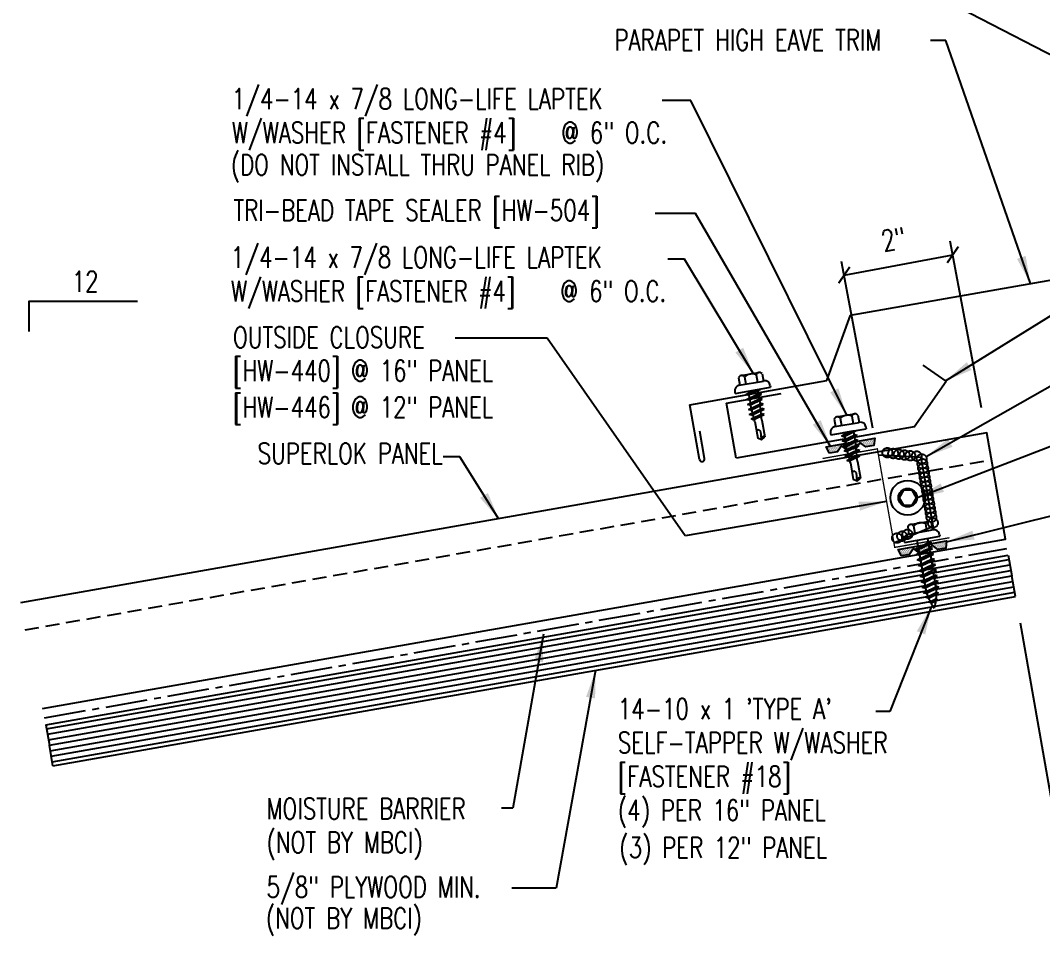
# Model space of a CAD drawing. Header units: inches. Extents: x 6.6 to 41.3, y 11.1 to 41.3.
# Drawn here: x 9.2 to 27.57, y 11.11 to 27.55 of the extents above; entities that cross this region are included whole.
import ezdxf
from ezdxf.enums import TextEntityAlignment as Align

# ---------------------------------------------------------------- set-up
doc = ezdxf.new("R2010")
doc.units = ezdxf.units.IN
doc.header["$MEASUREMENT"] = 0
doc.linetypes.add('CENTER2', pattern=[1.125, 0.75, -0.125, 0.125, -0.125])
doc.linetypes.add('DASH2', pattern=[0.1875, 0.125, -0.0625])
for name, color, linetype in [('BARRIER', 253, 'CENTER2'), ('CLO', 3, 'Continuous'), ('DIM', 2, 'Continuous'), ('FASTENER', 9, 'Continuous'), ('MARK', 1, 'Continuous'), ('PANEL', 11, 'Continuous'), ('SEALANT', 253, 'CENTER2'), ('TAPE', 8, 'Continuous'), ('TEXT', 2, 'Continuous'), ('TRIM', 6, 'Continuous'), ('WOOD', 3, 'Continuous')]:
    doc.layers.add(name, color=color, linetype=linetype)
doc.styles.add('TEXT', font='SIMPLEX', dxfattribs={"width": 0.75, "height": 6})
doc.styles.add('TEXT1', font='ROMANS.shx', dxfattribs={"width": 0.75, "height": 0.375})
doc.dimstyles.new('DETAIL', dxfattribs={"dimscale": 4, "dimtxt": 0.375, "dimasz": 0.0625, "dimexe": 0.0625, "dimexo": 0.125, "dimgap": 0.0625, "dimtad": 1, "dimdec": 4, "dimzin": 3, "dimdsep": 46, "dimlunit": 4, "dimtxsty": 'TEXT1', "dimblk": 'ARCHTICK', "dimcen": 0.0625, "dimclrd": 7, "dimclre": 7, "dimclrt": 2, "dimadec": 0, "dimazin": 0, "dimtfac": 0.59375, "dimtdec": 4, "dimtmove": 0, "dimatfit": 3, "dimfxl": 0, "dimfrac": 2, "dimtolj": 1, "dimtzin": 3, "dimarcsym": 0})
doc.dimstyles.new('DETAIL$7', dxfattribs={"dimscale": 4, "dimtxt": 6, "dimasz": 0.125, "dimexe": 0.0625, "dimexo": 0.125, "dimgap": 0.0625, "dimtad": 1, "dimdec": 5, "dimzin": 3, "dimdsep": 46, "dimlunit": 4, "dimtxsty": 'TEXT', "dimblk": 'ARCHTICK', "dimcen": 0.0625, "dimclrd": 7, "dimclre": 7, "dimclrt": 2, "dimadec": 0, "dimazin": 0, "dimtfac": 0.666667, "dimtdec": 5, "dimtmove": 0, "dimatfit": 3, "dimfxl": 0, "dimfrac": 2, "dimtolj": 1, "dimtzin": 3, "dimarcsym": 0})

# ---------------------------------------------------------------- blocks, each defined once
blk = doc.blocks.new('MB_DW4')
at = {"layer": 'FASTENER'}
for p, q in [((-0.217, 0.305), (-0.217, 0.171)), ((-0.163, 0.337), (0.159, 0.337)), ((-0.108, 0.305), (-0.108, 0.171)), ((0.105, 0.305), (0.105, 0.171)), ((0.214, 0.305), (0.214, 0.171)), ((-0.326, 0.071), (-0.326, 0.037)), ((-0.326, 0.037), (0.322, 0.037)), ((-0.226, 0.171), (0.214, 0.171)), ((-0.141, -0.014), (0.037, 0.037)), ((-0.105, -0.034), (0.137, 0.035)), ((-0.088, 0.037), (-0.088, 0.001)), ((-0.088, 0.037), (0.085, 0.037)), ((0.085, 0.037), (0.134, 0.037)), ((0.085, 0.02), (0.085, -0.041)), ((0.137, 0.035), (0.134, 0.037)), ((0.322, 0.071), (0.322, 0.037)), ((-0.105, -0.034), (-0.141, -0.014)), ((-0.141, -0.105), (0.102, -0.036)), ((-0.105, -0.125), (-0.141, -0.105)), ((-0.141, -0.196), (0.102, -0.127)), ((-0.105, -0.125), (0.137, -0.056)), ((-0.105, -0.216), (0.137, -0.147)), ((-0.088, -0.029), (-0.088, -0.09)), ((-0.088, -0.12), (-0.088, -0.181)), ((0.085, -0.071), (0.085, -0.131)), ((0.085, -0.162), (0.085, -0.211)), ((0.137, -0.056), (0.102, -0.036)), ((0.137, -0.147), (0.102, -0.127)), ((-0.105, -0.216), (-0.141, -0.196)), ((-0.141, -0.287), (0.102, -0.217)), ((-0.105, -0.307), (-0.141, -0.287)), ((-0.141, -0.378), (0.102, -0.308)), ((-0.105, -0.307), (0.137, -0.238)), ((-0.105, -0.398), (0.137, -0.328)), ((-0.084, -0.27), (-0.088, -0.211)), ((-0.078, -0.36), (-0.082, -0.3)), ((0.071, -0.408), (0.075, -0.346)), ((0.077, -0.315), (0.082, -0.253)), ((0.084, -0.223), (0.085, -0.211)), ((0.137, -0.238), (0.102, -0.217)), ((0.137, -0.328), (0.102, -0.308)), ((-0.105, -0.398), (-0.141, -0.378)), ((-0.122, -0.463), (0.089, -0.403)), ((-0.086, -0.483), (-0.122, -0.463)), ((-0.086, -0.483), (0.124, -0.423)), ((-0.071, -0.449), (-0.075, -0.389)), ((-0.066, -0.516), (-0.069, -0.478)), ((-0.066, -0.516), (-0.066, -0.82)), ((0.063, -0.515), (0.068, -0.439)), ((0.063, -0.516), (0.063, -0.82)), ((0.124, -0.423), (0.089, -0.403)), ((-0.003, -0.854), (0.009, -0.714)), ((-0.002, -0.866), (-0.066, -0.82)), ((-0.002, -0.866), (0.063, -0.82))]:
    blk.add_line(p, q, dxfattribs=at)
for centre, radius, start, end in [((-0.163, 0.274), 0.0628, 29.8754, 150.1246), ((-0.002, 0.141), 0.196, 56.9974, 123.0026), ((0.159, 0.274), 0.0628, 29.8754, 150.1246), ((-0.226, 0.071), 0.1, 90, 180), ((0.222, 0.071), 0.1, 0, 90), ((0.073, -0.516), 0.01, 175.9484, 180), ((-0.036, -0.723), 0.0461, 11.1445, 130.906), ((0.039, -0.855), 0.0422, 55.4585, 194.8454)]:
    blk.add_arc(centre, radius, start, end, dxfattribs=at)
blk = doc.blocks.new('*X2')
at = {"color": 0}
for p, q in [((-0.434, 0.135), (-0.434, 0.135)), ((-0.434, 0.123), (-0.434, 0.123)), ((-0.422, 0.141), (-0.422, 0.141)), ((-0.422, 0.129), (-0.422, 0.129)), ((-0.422, 0.117), (-0.422, 0.117)), ((-0.422, 0.105), (-0.422, 0.105)), ((-0.422, 0.094), (-0.422, 0.094)), ((-0.422, 0.082), (-0.422, 0.082)), ((-0.41, 0.135), (-0.41, 0.135)), ((-0.41, 0.123), (-0.41, 0.123)), ((-0.41, 0.111), (-0.41, 0.111)), ((-0.41, 0.1), (-0.41, 0.1)), ((-0.41, 0.088), (-0.41, 0.088)), ((-0.41, 0.076), (-0.41, 0.076)), ((-0.41, 0.064), (-0.41, 0.064)), ((-0.41, 0.053), (-0.41, 0.053)), ((-0.41, 0.041), (-0.41, 0.041)), ((-0.398, 0.141), (-0.398, 0.141)), ((-0.398, 0.129), (-0.398, 0.129)), ((-0.398, 0.117), (-0.398, 0.117)), ((-0.398, 0.105), (-0.398, 0.105)), ((-0.398, 0.094), (-0.398, 0.094)), ((-0.398, 0.082), (-0.398, 0.082)), ((-0.398, 0.07), (-0.398, 0.07)), ((-0.398, 0.059), (-0.398, 0.059)), ((-0.398, 0.047), (-0.398, 0.047)), ((-0.398, 0.035), (-0.398, 0.035)), ((-0.398, 0.023), (-0.398, 0.023)), ((-0.387, 0.135), (-0.387, 0.135)), ((-0.387, 0.123), (-0.387, 0.123)), ((-0.387, 0.111), (-0.387, 0.111)), ((-0.387, 0.1), (-0.387, 0.1)), ((-0.387, 0.088), (-0.387, 0.088)), ((-0.387, 0.076), (-0.387, 0.076)), ((-0.387, 0.064), (-0.387, 0.064)), ((-0.387, 0.053), (-0.387, 0.053)), ((-0.387, 0.041), (-0.387, 0.041)), ((-0.387, 0.029), (-0.387, 0.029)), ((-0.375, 0.141), (-0.375, 0.141)), ((-0.375, 0.129), (-0.375, 0.129)), ((-0.375, 0.117), (-0.375, 0.117)), ((-0.375, 0.105), (-0.375, 0.105)), ((-0.375, 0.094), (-0.375, 0.094)), ((-0.375, 0.082), (-0.375, 0.082)), ((-0.375, 0.07), (-0.375, 0.07)), ((-0.375, 0.059), (-0.375, 0.059)), ((-0.375, 0.047), (-0.375, 0.047)), ((-0.375, 0.035), (-0.375, 0.035)), ((-0.375, 0.023), (-0.375, 0.023)), ((-0.363, 0.135), (-0.363, 0.135)), ((-0.363, 0.123), (-0.363, 0.123)), ((-0.363, 0.111), (-0.363, 0.111)), ((-0.363, 0.1), (-0.363, 0.1)), ((-0.363, 0.088), (-0.363, 0.088)), ((-0.363, 0.076), (-0.363, 0.076)), ((-0.363, 0.064), (-0.363, 0.064)), ((-0.363, 0.053), (-0.363, 0.053)), ((-0.363, 0.041), (-0.363, 0.041)), ((-0.363, 0.029), (-0.363, 0.029)), ((-0.352, 0.141), (-0.352, 0.141)), ((-0.352, 0.129), (-0.352, 0.129)), ((-0.352, 0.117), (-0.352, 0.117)), ((-0.352, 0.105), (-0.352, 0.105)), ((-0.352, 0.094), (-0.352, 0.094)), ((-0.352, 0.082), (-0.352, 0.082)), ((-0.352, 0.07), (-0.352, 0.07)), ((-0.352, 0.059), (-0.352, 0.059)), ((-0.352, 0.047), (-0.352, 0.047)), ((-0.352, 0.035), (-0.352, 0.035)), ((-0.352, 0.023), (-0.352, 0.023)), ((-0.34, 0.135), (-0.34, 0.135)), ((-0.34, 0.123), (-0.34, 0.123)), ((-0.34, 0.111), (-0.34, 0.111)), ((-0.34, 0.1), (-0.34, 0.1)), ((-0.34, 0.088), (-0.34, 0.088)), ((-0.34, 0.076), (-0.34, 0.076)), ((-0.34, 0.064), (-0.34, 0.064)), ((-0.34, 0.053), (-0.34, 0.053)), ((-0.34, 0.041), (-0.34, 0.041)), ((-0.34, 0.029), (-0.34, 0.029)), ((-0.328, 0.141), (-0.328, 0.141)), ((-0.328, 0.129), (-0.328, 0.129)), ((-0.328, 0.117), (-0.328, 0.117)), ((-0.328, 0.105), (-0.328, 0.105)), ((-0.328, 0.094), (-0.328, 0.094)), ((-0.328, 0.082), (-0.328, 0.082)), ((-0.328, 0.07), (-0.328, 0.07)), ((-0.328, 0.059), (-0.328, 0.059)), ((-0.328, 0.047), (-0.328, 0.047)), ((-0.328, 0.035), (-0.328, 0.035)), ((-0.328, 0.023), (-0.328, 0.023)), ((-0.316, 0.135), (-0.316, 0.135)), ((-0.316, 0.123), (-0.316, 0.123)), ((-0.316, 0.111), (-0.316, 0.111)), ((-0.316, 0.1), (-0.316, 0.1)), ((-0.316, 0.088), (-0.316, 0.088)), ((-0.316, 0.076), (-0.316, 0.076)), ((-0.316, 0.064), (-0.316, 0.064)), ((-0.316, 0.053), (-0.316, 0.053)), ((-0.316, 0.041), (-0.316, 0.041)), ((-0.316, 0.029), (-0.316, 0.029)), ((-0.305, 0.141), (-0.305, 0.141)), ((-0.305, 0.129), (-0.305, 0.129)), ((-0.305, 0.117), (-0.305, 0.117)), ((-0.305, 0.105), (-0.305, 0.105)), ((-0.305, 0.094), (-0.305, 0.094)), ((-0.305, 0.082), (-0.305, 0.082)), ((-0.305, 0.07), (-0.305, 0.07)), ((-0.305, 0.059), (-0.305, 0.059)), ((-0.305, 0.047), (-0.305, 0.047)), ((-0.305, 0.035), (-0.305, 0.035)), ((-0.305, 0.023), (-0.305, 0.023)), ((-0.293, 0.135), (-0.293, 0.135)), ((-0.293, 0.123), (-0.293, 0.123)), ((-0.293, 0.111), (-0.293, 0.111)), ((-0.293, 0.1), (-0.293, 0.1)), ((-0.293, 0.088), (-0.293, 0.088)), ((-0.293, 0.076), (-0.293, 0.076)), ((-0.293, 0.064), (-0.293, 0.064)), ((-0.293, 0.053), (-0.293, 0.053)), ((-0.293, 0.041), (-0.293, 0.041)), ((-0.293, 0.029), (-0.293, 0.029)), ((-0.281, 0.141), (-0.281, 0.141)), ((-0.281, 0.129), (-0.281, 0.129)), ((-0.281, 0.117), (-0.281, 0.117)), ((-0.281, 0.105), (-0.281, 0.105)), ((-0.281, 0.094), (-0.281, 0.094)), ((-0.281, 0.082), (-0.281, 0.082)), ((-0.281, 0.07), (-0.281, 0.07)), ((-0.281, 0.059), (-0.281, 0.059)), ((-0.281, 0.047), (-0.281, 0.047)), ((-0.281, 0.035), (-0.281, 0.035)), ((-0.281, 0.023), (-0.281, 0.023)), ((-0.27, 0.135), (-0.27, 0.135)), ((-0.27, 0.123), (-0.27, 0.123)), ((-0.27, 0.111), (-0.27, 0.111)), ((-0.27, 0.1), (-0.27, 0.1)), ((-0.27, 0.088), (-0.27, 0.088)), ((-0.27, 0.076), (-0.27, 0.076)), ((-0.27, 0.064), (-0.27, 0.064)), ((-0.27, 0.053), (-0.27, 0.053)), ((-0.27, 0.041), (-0.27, 0.041)), ((-0.27, 0.029), (-0.27, 0.029)), ((-0.258, 0.141), (-0.258, 0.141)), ((-0.258, 0.129), (-0.258, 0.129)), ((-0.258, 0.117), (-0.258, 0.117)), ((-0.258, 0.105), (-0.258, 0.105)), ((-0.258, 0.094), (-0.258, 0.094)), ((-0.258, 0.082), (-0.258, 0.082)), ((-0.258, 0.07), (-0.258, 0.07)), ((-0.258, 0.059), (-0.258, 0.059)), ((-0.258, 0.047), (-0.258, 0.047)), ((-0.258, 0.035), (-0.258, 0.035)), ((-0.258, 0.023), (-0.258, 0.023)), ((-0.246, 0.135), (-0.246, 0.135)), ((-0.246, 0.123), (-0.246, 0.123)), ((-0.246, 0.111), (-0.246, 0.111)), ((-0.246, 0.1), (-0.246, 0.1)), ((-0.246, 0.088), (-0.246, 0.088)), ((-0.246, 0.076), (-0.246, 0.076)), ((-0.246, 0.064), (-0.246, 0.064)), ((-0.246, 0.053), (-0.246, 0.053)), ((-0.246, 0.041), (-0.246, 0.041)), ((-0.234, 0.141), (-0.234, 0.141)), ((-0.234, 0.129), (-0.234, 0.129)), ((-0.234, 0.117), (-0.234, 0.117)), ((-0.234, 0.105), (-0.234, 0.105)), ((-0.234, 0.094), (-0.234, 0.094)), ((-0.234, 0.082), (-0.234, 0.082)), ((-0.234, 0.07), (-0.234, 0.07)), ((-0.234, 0.059), (-0.234, 0.059)), ((-0.234, 0.047), (-0.234, 0.047)), ((-0.223, 0.135), (-0.223, 0.135)), ((-0.223, 0.123), (-0.223, 0.123)), ((-0.223, 0.111), (-0.223, 0.111)), ((-0.223, 0.1), (-0.223, 0.1)), ((-0.223, 0.088), (-0.223, 0.088)), ((-0.223, 0.076), (-0.223, 0.076)), ((-0.223, 0.064), (-0.223, 0.064)), ((-0.211, 0.141), (-0.211, 0.141)), ((-0.211, 0.129), (-0.211, 0.129)), ((-0.211, 0.117), (-0.211, 0.117)), ((-0.211, 0.105), (-0.211, 0.105)), ((-0.211, 0.094), (-0.211, 0.094)), ((-0.211, 0.082), (-0.211, 0.082)), ((-0.211, 0.07), (-0.211, 0.07)), ((-0.199, 0.135), (-0.199, 0.135)), ((-0.199, 0.123), (-0.199, 0.123)), ((-0.199, 0.111), (-0.199, 0.111)), ((-0.199, 0.1), (-0.199, 0.1)), ((-0.199, 0.088), (-0.199, 0.088)), ((-0.188, 0.141), (-0.188, 0.141)), ((-0.188, 0.129), (-0.188, 0.129)), ((-0.188, 0.117), (-0.188, 0.117)), ((-0.188, 0.105), (-0.188, 0.105)), ((-0.188, 0.094), (-0.188, 0.094)), ((-0.176, 0.135), (-0.176, 0.135)), ((-0.176, 0.123), (-0.176, 0.123)), ((-0.176, 0.111), (-0.176, 0.111)), ((-0.164, 0.141), (-0.164, 0.141)), ((-0.164, 0.129), (-0.164, 0.129)), ((-0.164, 0.117), (-0.164, 0.117)), ((-0.164, 0.105), (-0.164, 0.105)), ((-0.152, 0.135), (-0.152, 0.135)), ((-0.152, 0.123), (-0.152, 0.123)), ((-0.152, 0.111), (-0.152, 0.111)), ((-0.152, 0.1), (-0.152, 0.1)), ((-0.141, 0.141), (-0.141, 0.141)), ((-0.141, 0.129), (-0.141, 0.129)), ((-0.141, 0.117), (-0.141, 0.117)), ((-0.141, 0.105), (-0.141, 0.105)), ((-0.141, 0.094), (-0.141, 0.094)), ((-0.141, 0.082), (-0.141, 0.082)), ((-0.129, 0.135), (-0.129, 0.135)), ((-0.129, 0.123), (-0.129, 0.123)), ((-0.129, 0.111), (-0.129, 0.111)), ((-0.129, 0.1), (-0.129, 0.1)), ((-0.129, 0.088), (-0.129, 0.088)), ((-0.129, 0.076), (-0.129, 0.076)), ((-0.117, 0.141), (-0.117, 0.141)), ((-0.117, 0.129), (-0.117, 0.129)), ((-0.117, 0.117), (-0.117, 0.117)), ((-0.117, 0.105), (-0.117, 0.105)), ((-0.117, 0.094), (-0.117, 0.094)), ((-0.117, 0.082), (-0.117, 0.082)), ((-0.117, 0.07), (-0.117, 0.07)), ((-0.117, 0.059), (-0.117, 0.059)), ((-0.105, 0.135), (-0.105, 0.135)), ((-0.105, 0.123), (-0.105, 0.123)), ((-0.105, 0.111), (-0.105, 0.111)), ((-0.105, 0.1), (-0.105, 0.1)), ((-0.105, 0.088), (-0.105, 0.088)), ((-0.105, 0.076), (-0.105, 0.076)), ((-0.105, 0.064), (-0.105, 0.064)), ((-0.105, 0.053), (-0.105, 0.053)), ((-0.094, 0.141), (-0.094, 0.141)), ((-0.094, 0.129), (-0.094, 0.129)), ((-0.094, 0.117), (-0.094, 0.117)), ((-0.094, 0.105), (-0.094, 0.105)), ((-0.094, 0.094), (-0.094, 0.094)), ((-0.094, 0.082), (-0.094, 0.082)), ((-0.094, 0.07), (-0.094, 0.07)), ((-0.094, 0.059), (-0.094, 0.059)), ((-0.094, 0.047), (-0.094, 0.047)), ((-0.094, 0.035), (-0.094, 0.035)), ((-0.082, 0.135), (-0.082, 0.135)), ((-0.082, 0.123), (-0.082, 0.123)), ((-0.082, 0.111), (-0.082, 0.111)), ((-0.082, 0.1), (-0.082, 0.1)), ((-0.082, 0.088), (-0.082, 0.088)), ((-0.082, 0.076), (-0.082, 0.076)), ((-0.082, 0.064), (-0.082, 0.064)), ((-0.082, 0.053), (-0.082, 0.053)), ((-0.082, 0.041), (-0.082, 0.041)), ((-0.082, 0.029), (-0.082, 0.029)), ((-0.07, 0.141), (-0.07, 0.141)), ((-0.07, 0.129), (-0.07, 0.129)), ((-0.07, 0.117), (-0.07, 0.117)), ((-0.07, 0.105), (-0.07, 0.105)), ((-0.07, 0.094), (-0.07, 0.094)), ((-0.07, 0.082), (-0.07, 0.082)), ((-0.07, 0.07), (-0.07, 0.07)), ((-0.07, 0.059), (-0.07, 0.059)), ((-0.07, 0.047), (-0.07, 0.047)), ((-0.07, 0.035), (-0.07, 0.035)), ((-0.07, 0.023), (-0.07, 0.023)), ((-0.059, 0.135), (-0.059, 0.135)), ((-0.059, 0.123), (-0.059, 0.123)), ((-0.059, 0.111), (-0.059, 0.111)), ((-0.059, 0.1), (-0.059, 0.1)), ((-0.059, 0.088), (-0.059, 0.088)), ((-0.059, 0.076), (-0.059, 0.076)), ((-0.059, 0.064), (-0.059, 0.064)), ((-0.059, 0.053), (-0.059, 0.053)), ((-0.059, 0.041), (-0.059, 0.041)), ((-0.059, 0.029), (-0.059, 0.029)), ((-0.047, 0.141), (-0.047, 0.141)), ((-0.047, 0.129), (-0.047, 0.129)), ((-0.047, 0.117), (-0.047, 0.117)), ((-0.047, 0.105), (-0.047, 0.105)), ((-0.047, 0.094), (-0.047, 0.094)), ((-0.047, 0.082), (-0.047, 0.082)), ((-0.047, 0.07), (-0.047, 0.07)), ((-0.047, 0.059), (-0.047, 0.059)), ((-0.047, 0.047), (-0.047, 0.047)), ((-0.047, 0.035), (-0.047, 0.035)), ((-0.047, 0.023), (-0.047, 0.023)), ((-0.035, 0.135), (-0.035, 0.135)), ((-0.035, 0.123), (-0.035, 0.123)), ((-0.035, 0.111), (-0.035, 0.111)), ((-0.035, 0.1), (-0.035, 0.1)), ((-0.035, 0.088), (-0.035, 0.088)), ((-0.035, 0.076), (-0.035, 0.076)), ((-0.035, 0.064), (-0.035, 0.064)), ((-0.035, 0.053), (-0.035, 0.053)), ((-0.035, 0.041), (-0.035, 0.041)), ((-0.035, 0.029), (-0.035, 0.029)), ((-0.023, 0.141), (-0.023, 0.141)), ((-0.023, 0.129), (-0.023, 0.129)), ((-0.023, 0.117), (-0.023, 0.117)), ((-0.023, 0.105), (-0.023, 0.105)), ((-0.023, 0.094), (-0.023, 0.094)), ((-0.023, 0.082), (-0.023, 0.082)), ((-0.023, 0.07), (-0.023, 0.07)), ((-0.023, 0.059), (-0.023, 0.059)), ((-0.023, 0.047), (-0.023, 0.047)), ((-0.023, 0.035), (-0.023, 0.035)), ((-0.023, 0.023), (-0.023, 0.023)), ((-0.012, 0.135), (-0.012, 0.135)), ((-0.012, 0.123), (-0.012, 0.123)), ((-0.012, 0.111), (-0.012, 0.111)), ((-0.012, 0.1), (-0.012, 0.1)), ((-0.012, 0.088), (-0.012, 0.088)), ((-0.012, 0.076), (-0.012, 0.076)), ((-0.012, 0.064), (-0.012, 0.064)), ((-0.012, 0.053), (-0.012, 0.053)), ((-0.012, 0.041), (-0.012, 0.041)), ((-0.012, 0.029), (-0.012, 0.029)), ((0, 0.141), (0, 0.141)), ((0, 0.129), (0, 0.129)), ((0, 0.117), (0, 0.117)), ((0, 0.105), (0, 0.105)), ((0, 0.094), (0, 0.094)), ((0, 0.082), (0, 0.082)), ((0, 0.07), (0, 0.07)), ((0, 0.059), (0, 0.059)), ((0, 0.047), (0, 0.047)), ((0, 0.035), (0, 0.035)), ((0, 0.023), (0, 0.023)), ((0.012, 0.135), (0.012, 0.135)), ((0.012, 0.123), (0.012, 0.123)), ((0.012, 0.111), (0.012, 0.111)), ((0.012, 0.1), (0.012, 0.1)), ((0.012, 0.088), (0.012, 0.088)), ((0.012, 0.076), (0.012, 0.076)), ((0.012, 0.064), (0.012, 0.064)), ((0.012, 0.053), (0.012, 0.053)), ((0.012, 0.041), (0.012, 0.041)), ((0.012, 0.029), (0.012, 0.029)), ((0.023, 0.141), (0.023, 0.141)), ((0.023, 0.129), (0.023, 0.129)), ((0.023, 0.117), (0.023, 0.117)), ((0.023, 0.105), (0.023, 0.105)), ((0.023, 0.094), (0.023, 0.094)), ((0.023, 0.082), (0.023, 0.082)), ((0.023, 0.07), (0.023, 0.07)), ((0.023, 0.059), (0.023, 0.059)), ((0.023, 0.047), (0.023, 0.047)), ((0.023, 0.035), (0.023, 0.035)), ((0.023, 0.023), (0.023, 0.023)), ((0.035, 0.135), (0.035, 0.135)), ((0.035, 0.123), (0.035, 0.123)), ((0.035, 0.111), (0.035, 0.111)), ((0.035, 0.1), (0.035, 0.1)), ((0.035, 0.088), (0.035, 0.088)), ((0.035, 0.076), (0.035, 0.076)), ((0.035, 0.064), (0.035, 0.064)), ((0.035, 0.053), (0.035, 0.053)), ((0.035, 0.041), (0.035, 0.041)), ((0.035, 0.029), (0.035, 0.029)), ((0.047, 0.141), (0.047, 0.141)), ((0.047, 0.129), (0.047, 0.129)), ((0.047, 0.117), (0.047, 0.117)), ((0.047, 0.105), (0.047, 0.105)), ((0.047, 0.094), (0.047, 0.094)), ((0.047, 0.082), (0.047, 0.082)), ((0.047, 0.07), (0.047, 0.07)), ((0.047, 0.059), (0.047, 0.059)), ((0.047, 0.047), (0.047, 0.047)), ((0.047, 0.035), (0.047, 0.035)), ((0.047, 0.023), (0.047, 0.023)), ((0.059, 0.135), (0.059, 0.135)), ((0.059, 0.123), (0.059, 0.123)), ((0.059, 0.111), (0.059, 0.111)), ((0.059, 0.1), (0.059, 0.1)), ((0.059, 0.088), (0.059, 0.088)), ((0.059, 0.076), (0.059, 0.076)), ((0.059, 0.064), (0.059, 0.064)), ((0.059, 0.053), (0.059, 0.053)), ((0.059, 0.041), (0.059, 0.041)), ((0.059, 0.029), (0.059, 0.029)), ((0.07, 0.141), (0.07, 0.141)), ((0.07, 0.129), (0.07, 0.129)), ((0.07, 0.117), (0.07, 0.117)), ((0.07, 0.105), (0.07, 0.105)), ((0.07, 0.094), (0.07, 0.094)), ((0.07, 0.082), (0.07, 0.082)), ((0.07, 0.07), (0.07, 0.07)), ((0.07, 0.059), (0.07, 0.059)), ((0.07, 0.047), (0.07, 0.047)), ((0.07, 0.035), (0.07, 0.035)), ((0.07, 0.023), (0.07, 0.023)), ((0.082, 0.135), (0.082, 0.135)), ((0.082, 0.123), (0.082, 0.123)), ((0.082, 0.111), (0.082, 0.111)), ((0.082, 0.1), (0.082, 0.1)), ((0.082, 0.088), (0.082, 0.088)), ((0.082, 0.076), (0.082, 0.076)), ((0.082, 0.064), (0.082, 0.064)), ((0.082, 0.053), (0.082, 0.053)), ((0.082, 0.041), (0.082, 0.041)), ((0.082, 0.029), (0.082, 0.029)), ((0.094, 0.141), (0.094, 0.141)), ((0.094, 0.129), (0.094, 0.129)), ((0.094, 0.117), (0.094, 0.117)), ((0.094, 0.105), (0.094, 0.105)), ((0.094, 0.094), (0.094, 0.094)), ((0.094, 0.082), (0.094, 0.082)), ((0.094, 0.07), (0.094, 0.07)), ((0.094, 0.059), (0.094, 0.059)), ((0.094, 0.047), (0.094, 0.047)), ((0.094, 0.035), (0.094, 0.035)), ((0.105, 0.135), (0.105, 0.135)), ((0.105, 0.123), (0.105, 0.123)), ((0.105, 0.111), (0.105, 0.111)), ((0.105, 0.1), (0.105, 0.1)), ((0.105, 0.088), (0.105, 0.088)), ((0.105, 0.076), (0.105, 0.076)), ((0.105, 0.064), (0.105, 0.064)), ((0.105, 0.053), (0.105, 0.053)), ((0.117, 0.141), (0.117, 0.141)), ((0.117, 0.129), (0.117, 0.129)), ((0.117, 0.117), (0.117, 0.117)), ((0.117, 0.105), (0.117, 0.105)), ((0.117, 0.094), (0.117, 0.094)), ((0.117, 0.082), (0.117, 0.082)), ((0.117, 0.07), (0.117, 0.07)), ((0.117, 0.059), (0.117, 0.059)), ((0.129, 0.135), (0.129, 0.135)), ((0.129, 0.123), (0.129, 0.123)), ((0.129, 0.111), (0.129, 0.111)), ((0.129, 0.1), (0.129, 0.1)), ((0.129, 0.088), (0.129, 0.088)), ((0.129, 0.076), (0.129, 0.076)), ((0.141, 0.141), (0.141, 0.141)), ((0.141, 0.129), (0.141, 0.129)), ((0.141, 0.117), (0.141, 0.117)), ((0.141, 0.105), (0.141, 0.105)), ((0.141, 0.094), (0.141, 0.094)), ((0.141, 0.082), (0.141, 0.082)), ((0.152, 0.135), (0.152, 0.135)), ((0.152, 0.123), (0.152, 0.123)), ((0.152, 0.111), (0.152, 0.111)), ((0.152, 0.1), (0.152, 0.1)), ((0.164, 0.141), (0.164, 0.141)), ((0.164, 0.129), (0.164, 0.129)), ((0.164, 0.117), (0.164, 0.117)), ((0.164, 0.105), (0.164, 0.105)), ((0.176, 0.135), (0.176, 0.135)), ((0.176, 0.123), (0.176, 0.123)), ((0.176, 0.111), (0.176, 0.111)), ((0.188, 0.141), (0.188, 0.141)), ((0.188, 0.129), (0.188, 0.129)), ((0.188, 0.117), (0.188, 0.117)), ((0.188, 0.105), (0.188, 0.105)), ((0.188, 0.094), (0.188, 0.094)), ((0.199, 0.135), (0.199, 0.135)), ((0.199, 0.123), (0.199, 0.123)), ((0.199, 0.111), (0.199, 0.111)), ((0.199, 0.1), (0.199, 0.1)), ((0.199, 0.088), (0.199, 0.088)), ((0.211, 0.141), (0.211, 0.141)), ((0.211, 0.129), (0.211, 0.129)), ((0.211, 0.117), (0.211, 0.117)), ((0.211, 0.105), (0.211, 0.105)), ((0.211, 0.094), (0.211, 0.094)), ((0.211, 0.082), (0.211, 0.082)), ((0.211, 0.07), (0.211, 0.07)), ((0.223, 0.135), (0.223, 0.135)), ((0.223, 0.123), (0.223, 0.123)), ((0.223, 0.111), (0.223, 0.111)), ((0.223, 0.1), (0.223, 0.1)), ((0.223, 0.088), (0.223, 0.088)), ((0.223, 0.076), (0.223, 0.076)), ((0.223, 0.064), (0.223, 0.064)), ((0.234, 0.141), (0.234, 0.141)), ((0.234, 0.129), (0.234, 0.129)), ((0.234, 0.117), (0.234, 0.117)), ((0.234, 0.105), (0.234, 0.105)), ((0.234, 0.094), (0.234, 0.094)), ((0.234, 0.082), (0.234, 0.082)), ((0.234, 0.07), (0.234, 0.07)), ((0.234, 0.059), (0.234, 0.059)), ((0.234, 0.047), (0.234, 0.047)), ((0.246, 0.135), (0.246, 0.135)), ((0.246, 0.123), (0.246, 0.123)), ((0.246, 0.111), (0.246, 0.111)), ((0.246, 0.1), (0.246, 0.1)), ((0.246, 0.088), (0.246, 0.088)), ((0.246, 0.076), (0.246, 0.076)), ((0.246, 0.064), (0.246, 0.064)), ((0.246, 0.053), (0.246, 0.053)), ((0.246, 0.041), (0.246, 0.041)), ((0.258, 0.141), (0.258, 0.141)), ((0.258, 0.129), (0.258, 0.129)), ((0.258, 0.117), (0.258, 0.117)), ((0.258, 0.105), (0.258, 0.105)), ((0.258, 0.094), (0.258, 0.094)), ((0.258, 0.082), (0.258, 0.082)), ((0.258, 0.07), (0.258, 0.07)), ((0.258, 0.059), (0.258, 0.059)), ((0.258, 0.047), (0.258, 0.047)), ((0.258, 0.035), (0.258, 0.035)), ((0.258, 0.023), (0.258, 0.023)), ((0.27, 0.135), (0.27, 0.135)), ((0.27, 0.123), (0.27, 0.123)), ((0.27, 0.111), (0.27, 0.111)), ((0.27, 0.1), (0.27, 0.1)), ((0.27, 0.088), (0.27, 0.088)), ((0.27, 0.076), (0.27, 0.076)), ((0.27, 0.064), (0.27, 0.064)), ((0.27, 0.053), (0.27, 0.053)), ((0.27, 0.041), (0.27, 0.041)), ((0.27, 0.029), (0.27, 0.029)), ((0.281, 0.141), (0.281, 0.141)), ((0.281, 0.129), (0.281, 0.129)), ((0.281, 0.117), (0.281, 0.117)), ((0.281, 0.105), (0.281, 0.105)), ((0.281, 0.094), (0.281, 0.094)), ((0.281, 0.082), (0.281, 0.082)), ((0.281, 0.07), (0.281, 0.07)), ((0.281, 0.059), (0.281, 0.059)), ((0.281, 0.047), (0.281, 0.047)), ((0.281, 0.035), (0.281, 0.035)), ((0.281, 0.023), (0.281, 0.023)), ((0.293, 0.135), (0.293, 0.135)), ((0.293, 0.123), (0.293, 0.123)), ((0.293, 0.111), (0.293, 0.111)), ((0.293, 0.1), (0.293, 0.1)), ((0.293, 0.088), (0.293, 0.088)), ((0.293, 0.076), (0.293, 0.076)), ((0.293, 0.064), (0.293, 0.064)), ((0.293, 0.053), (0.293, 0.053)), ((0.293, 0.041), (0.293, 0.041)), ((0.293, 0.029), (0.293, 0.029)), ((0.305, 0.141), (0.305, 0.141)), ((0.305, 0.129), (0.305, 0.129)), ((0.305, 0.117), (0.305, 0.117)), ((0.305, 0.105), (0.305, 0.105)), ((0.305, 0.094), (0.305, 0.094)), ((0.305, 0.082), (0.305, 0.082)), ((0.305, 0.07), (0.305, 0.07)), ((0.305, 0.059), (0.305, 0.059)), ((0.305, 0.047), (0.305, 0.047)), ((0.305, 0.035), (0.305, 0.035)), ((0.305, 0.023), (0.305, 0.023)), ((0.316, 0.135), (0.316, 0.135)), ((0.316, 0.123), (0.316, 0.123)), ((0.316, 0.111), (0.316, 0.111)), ((0.316, 0.1), (0.316, 0.1)), ((0.316, 0.088), (0.316, 0.088)), ((0.316, 0.076), (0.316, 0.076)), ((0.316, 0.064), (0.316, 0.064)), ((0.316, 0.053), (0.316, 0.053)), ((0.316, 0.041), (0.316, 0.041)), ((0.316, 0.029), (0.316, 0.029)), ((0.328, 0.141), (0.328, 0.141)), ((0.328, 0.129), (0.328, 0.129)), ((0.328, 0.117), (0.328, 0.117)), ((0.328, 0.105), (0.328, 0.105)), ((0.328, 0.094), (0.328, 0.094)), ((0.328, 0.082), (0.328, 0.082)), ((0.328, 0.07), (0.328, 0.07)), ((0.328, 0.059), (0.328, 0.059)), ((0.328, 0.047), (0.328, 0.047)), ((0.328, 0.035), (0.328, 0.035)), ((0.328, 0.023), (0.328, 0.023)), ((0.34, 0.135), (0.34, 0.135)), ((0.34, 0.123), (0.34, 0.123)), ((0.34, 0.111), (0.34, 0.111)), ((0.34, 0.1), (0.34, 0.1)), ((0.34, 0.088), (0.34, 0.088)), ((0.34, 0.076), (0.34, 0.076)), ((0.34, 0.064), (0.34, 0.064)), ((0.34, 0.053), (0.34, 0.053)), ((0.34, 0.041), (0.34, 0.041)), ((0.34, 0.029), (0.34, 0.029)), ((0.352, 0.141), (0.352, 0.141)), ((0.352, 0.129), (0.352, 0.129)), ((0.352, 0.117), (0.352, 0.117)), ((0.352, 0.105), (0.352, 0.105)), ((0.352, 0.094), (0.352, 0.094)), ((0.352, 0.082), (0.352, 0.082)), ((0.352, 0.07), (0.352, 0.07)), ((0.352, 0.059), (0.352, 0.059)), ((0.352, 0.047), (0.352, 0.047)), ((0.352, 0.035), (0.352, 0.035)), ((0.352, 0.023), (0.352, 0.023)), ((0.363, 0.135), (0.363, 0.135)), ((0.363, 0.123), (0.363, 0.123)), ((0.363, 0.111), (0.363, 0.111)), ((0.363, 0.1), (0.363, 0.1)), ((0.363, 0.088), (0.363, 0.088)), ((0.363, 0.076), (0.363, 0.076)), ((0.363, 0.064), (0.363, 0.064)), ((0.363, 0.053), (0.363, 0.053)), ((0.363, 0.041), (0.363, 0.041)), ((0.363, 0.029), (0.363, 0.029)), ((0.375, 0.141), (0.375, 0.141)), ((0.375, 0.129), (0.375, 0.129)), ((0.375, 0.117), (0.375, 0.117)), ((0.375, 0.105), (0.375, 0.105)), ((0.375, 0.094), (0.375, 0.094)), ((0.375, 0.082), (0.375, 0.082)), ((0.375, 0.07), (0.375, 0.07)), ((0.375, 0.059), (0.375, 0.059)), ((0.375, 0.047), (0.375, 0.047)), ((0.375, 0.035), (0.375, 0.035)), ((0.375, 0.023), (0.375, 0.023)), ((0.387, 0.135), (0.387, 0.135)), ((0.387, 0.123), (0.387, 0.123)), ((0.387, 0.111), (0.387, 0.111)), ((0.387, 0.1), (0.387, 0.1)), ((0.387, 0.088), (0.387, 0.088)), ((0.387, 0.076), (0.387, 0.076)), ((0.387, 0.064), (0.387, 0.064)), ((0.387, 0.053), (0.387, 0.053)), ((0.387, 0.041), (0.387, 0.041)), ((0.387, 0.029), (0.387, 0.029)), ((0.398, 0.141), (0.398, 0.141)), ((0.398, 0.129), (0.398, 0.129)), ((0.398, 0.117), (0.398, 0.117)), ((0.398, 0.105), (0.398, 0.105)), ((0.398, 0.094), (0.398, 0.094)), ((0.398, 0.082), (0.398, 0.082)), ((0.398, 0.07), (0.398, 0.07)), ((0.398, 0.059), (0.398, 0.059)), ((0.398, 0.047), (0.398, 0.047)), ((0.398, 0.035), (0.398, 0.035)), ((0.398, 0.023), (0.398, 0.023)), ((0.41, 0.135), (0.41, 0.135)), ((0.41, 0.123), (0.41, 0.123)), ((0.41, 0.111), (0.41, 0.111)), ((0.41, 0.1), (0.41, 0.1)), ((0.41, 0.088), (0.41, 0.088)), ((0.41, 0.076), (0.41, 0.076)), ((0.41, 0.064), (0.41, 0.064)), ((0.41, 0.053), (0.41, 0.053)), ((0.41, 0.041), (0.41, 0.041)), ((0.422, 0.141), (0.422, 0.141)), ((0.422, 0.129), (0.422, 0.129)), ((0.422, 0.117), (0.422, 0.117)), ((0.422, 0.105), (0.422, 0.105)), ((0.422, 0.094), (0.422, 0.094)), ((0.422, 0.082), (0.422, 0.082)), ((0.434, 0.135), (0.434, 0.135)), ((0.434, 0.123), (0.434, 0.123))]:
    blk.add_line(p, q, dxfattribs=at)
blk = doc.blocks.new('MB_DBTAP')
at = {"layer": 'TAPE', "color": 9}
blk.add_lwpolyline([(-0.403, 0.018), (-0.442, 0.141), (0.442, 0.141), (0.403, 0.018), (0.26, 0.018), (0.17, 0.109), (0.079, 0.018), (0, 0.018), (-0.079, 0.018), (-0.17, 0.109), (-0.26, 0.018)], close=True, dxfattribs=at)
at = {"layer": 'TAPE', "color": 251}
blk.add_blockref('*X2', (0, 0), dxfattribs=at)
blk = doc.blocks.new('MB_516W')
blk.add_lwpolyline([(-0.078, 0.135), (-0.156, 0), (-0.078, -0.135), (0.078, -0.135), (0.156, 0), (0.078, 0.135)], close=True)
for radius in [0.312, 0.166]:
    blk.add_circle((0, 0), radius)
blk = doc.blocks.new('FD-F4')
at = {"layer": 'TEXT', "style": 'TEXT1', "width": 0.75}
for s, p in [('1/4-14 x 7/8 LONG-LIFE LAPTEK', (0.0047, -0.0408)), ('W/WASHER [FASTENER #4]', (0.0047, -0.1926))]:
    blk.add_text(s, height=0.09375, dxfattribs=at).set_placement(p)
blk.add_attdef('(QUANTITY)', (1.4847, -0.1926), '', height=0.0938, dxfattribs=at)
at = {"layer": 'TEXT', "style": 'TEXT1', "flags": 1}
for tag, p in [('Color', (0.0624, -0.4349)), ('Calc', (0.0624, -0.4349)), ('Opt1', (0.0624, -0.4349)), ('Opt2', (0.0624, -0.4349)), ('Opt3', (0.0624, -0.4349)), ('Description', (0.0624, -0.4349)), ('Multiple', (0.0624, -0.4349)), ('Part', (0.0624, -0.4349)), ('Spare1', (0.0624, -0.6224)), ('Spare2', (0.0624, -0.6224)), ('Spare3', (0.0624, -0.6224)), ('Spare4', (0.0624, -0.6224)), ('Spare5', (0.0624, -0.6224)), ('Spare6', (0.0624, -0.6224)), ('Spare7', (0.0624, -0.6224)), ('Spare8', (0.0624, -0.6224)), ('Spare9', (0.0624, -0.6224)), ('Spare10', (0.0624, -0.6224))]:
    blk.add_attdef(tag, p, '', height=0.0938, dxfattribs=at)
blk = doc.blocks.new('_ArchTick')
at = {"color": 0, "linetype": 'ByBlock', "const_width": 0.15}
blk.add_lwpolyline([(-0.5, -0.5), (0.5, 0.5)], dxfattribs=at)
blk = doc.blocks.new('*D15')
at = {"layer": 'DEFPOINTS', "color": 0}
for p in [(25.96, 23.343), (26.568, 20.103), (24.615, 19.737)]:
    blk.add_point(p, dxfattribs=at)
at = {"layer": 'DIM', "color": 7, "lineweight": -2}
for p, q in [((26.475, 20.594), (25.914, 23.589)), ((24.007, 22.977), (25.96, 23.343)), ((24.523, 20.228), (23.961, 23.223))]:
    blk.add_line(p, q, dxfattribs=at)
at = {"layer": 'DIM', "color": 7, "lineweight": -2, "xscale": 0.25, "yscale": 0.25, "zscale": 0.25}
for p, rotation in [((25.96, 23.343), 10.62576905230497), ((24.007, 22.977), 190.6257690523049)]:
    blk.add_blockref('_ArchTick', p, dxfattribs=dict(at, rotation=rotation))
at = {"layer": 'DIM', "color": 2, "insert": (24.896, 23.625), "char_height": 0.375, "attachment_point": 5, "rotation": 10.6258, "style": 'TEXT1'}
blk.add_mtext('\\A1;2"', dxfattribs=at)
blk = doc.blocks.new('slopl1')
at = {"layer": 'MARK', "color": 6}
blk.add_lwpolyline([(0, 0), (0, 0.1368), (0.4871, 0.1368)], dxfattribs=at)
at = {"layer": 'MARK', "color": 2, "style": 'TEXT1', "width": 0.75}
blk.add_text('12', height=0.09375, dxfattribs=at).set_placement((0.1909, 0.1779))
blk.add_attdef('SLOPL1', text='', height=0.0938, dxfattribs=at).set_placement((-0.0549, 0.0243), align=Align.RIGHT)
blk = doc.blocks.new('FD-F18')
at = {"layer": 'TEXT', "style": 'TEXT1', "width": 0.75}
for s, p in [("14-10 x 1 'TYPE A'", (0.0047, -0.0408)), ('SELF-TAPPER W/WASHER', (0.0047, -0.1926)), ('[FASTENER #18]', (0.0047, -0.3444))]:
    blk.add_text(s, height=0.09375, dxfattribs=at).set_placement(p)
blk.add_attdef('(QUANTITY)', (0.0047, -0.4962), '', height=0.0938, dxfattribs=at)
at = {"layer": 'TEXT', "style": 'TEXT1', "flags": 1}
for tag, p in [('Color', (0.0311, -0.7246)), ('Calc', (0.0311, -0.7246)), ('Opt1', (0.0311, -0.7246)), ('Opt2', (0.0311, -0.7246)), ('Opt3', (0.0311, -0.7246)), ('Description', (0.0311, -0.7246)), ('Multiple', (0.0311, -0.7246)), ('Part', (0.0311, -0.7246)), ('Spare1', (0.0311, -0.9121)), ('Spare2', (0.0311, -0.9121)), ('Spare3', (0.0311, -0.9121)), ('Spare4', (0.0311, -0.9121)), ('Spare5', (0.0311, -0.9121)), ('Spare6', (0.0311, -0.9121)), ('Spare7', (0.0311, -0.9121)), ('Spare8', (0.0311, -0.9121)), ('Spare9', (0.0311, -0.9121)), ('Spare10', (0.0311, -0.9121))]:
    blk.add_attdef(tag, p, '', height=0.0938, dxfattribs=at)
blk = doc.blocks.new('A$C2160613D')
at = {"color": 9}
for p, q in [((-0.321, 0.13), (-0.072, 0.251)), ((-0.29, 0.287), (-0.267, 0.156)), ((-0.279, 0.115), (-0.029, 0.236)), ((-0.103, 0.32), (-0.09, 0.243)), ((-0.084, 0.21), (-0.072, 0.144)), ((-0.029, 0.236), (-0.072, 0.251)), ((-0.279, 0.115), (-0.321, 0.13)), ((-0.304, 0.032), (-0.054, 0.153)), ((-0.262, 0.017), (-0.304, 0.032)), ((-0.287, -0.067), (-0.037, 0.055)), ((-0.262, 0.017), (-0.012, 0.138)), ((-0.261, 0.124), (-0.25, 0.058)), ((-0.244, -0.082), (0.005, 0.04)), ((-0.244, 0.025), (-0.232, -0.04)), ((-0.066, 0.112), (-0.055, 0.046)), ((-0.012, 0.138), (-0.054, 0.153)), ((-0.049, 0.013), (-0.037, -0.053)), ((0.005, 0.04), (-0.037, 0.055)), ((-0.244, -0.082), (-0.287, -0.067)), ((-0.269, -0.165), (-0.02, -0.044)), ((-0.227, -0.18), (-0.269, -0.165)), ((-0.252, -0.264), (-0.002, -0.142)), ((-0.227, -0.18), (0.023, -0.059)), ((-0.227, -0.073), (-0.215, -0.139)), ((-0.21, -0.279), (0.04, -0.157)), ((-0.209, -0.172), (-0.198, -0.237)), ((-0.032, -0.085), (-0.02, -0.151)), ((0.023, -0.059), (-0.02, -0.044)), ((0.04, -0.157), (-0.002, -0.142)), ((-0.21, -0.279), (-0.252, -0.264)), ((-0.235, -0.362), (0.015, -0.241)), ((-0.192, -0.377), (-0.235, -0.362)), ((-0.217, -0.461), (0.032, -0.339)), ((-0.192, -0.377), (0.058, -0.256)), ((-0.192, -0.27), (-0.18, -0.336)), ((-0.175, -0.476), (0.075, -0.354)), ((-0.014, -0.184), (-0.003, -0.25)), ((0.003, -0.282), (0.015, -0.348)), ((0.058, -0.256), (0.015, -0.241)), ((0.075, -0.354), (0.032, -0.339)), ((-0.175, -0.476), (-0.217, -0.461)), ((-0.2, -0.561), (0.05, -0.44)), ((-0.174, -0.369), (-0.163, -0.434)), ((-0.174, -0.656), (0.062, -0.541)), ((-0.157, -0.576), (0.093, -0.455)), ((-0.157, -0.469), (-0.145, -0.535)), ((0.02, -0.381), (0.032, -0.446)), ((0.093, -0.455), (0.05, -0.44)), ((0.105, -0.556), (0.062, -0.541)), ((-0.157, -0.576), (-0.2, -0.561)), ((-0.131, -0.67), (-0.174, -0.656)), ((-0.131, -0.67), (0.105, -0.556)), ((-0.126, -0.739), (0.057, -0.651)), ((-0.084, -0.754), (0.099, -0.665)), ((0.099, -0.665), (0.057, -0.651)), ((-0.084, -0.754), (-0.126, -0.739)), ((-0.073, -0.823), (0.034, -0.769)), ((-0.031, -0.838), (-0.073, -0.823)), ((-0.031, -0.838), (0.076, -0.784)), ((0.076, -0.784), (0.034, -0.769))]:
    blk.add_line(p, q, dxfattribs=at)
for centre, start, end in [((-0.836, -0.675), 8.2537, 12.5109), ((0.739, -0.397), 190.9696, 195.1765), ((0.739, -0.397), 197.255, 201.3837), ((-0.836, -0.675), 1.6648, 6.0901), ((-0.836, -0.675), 353.5473, 359.3968), ((0.739, -0.397), 203.4363, 207.6723), ((0.739, -0.397), 209.1495, 216.7351), ((-0.836, -0.675), 343.2649, 352.2085)]:
    blk.add_arc(centre, 0.896, start, end, dxfattribs=at)
at = {"layer": 'FASTENER'}
for p, q in [((-0.409, 0.57), (-0.092, 0.626)), ((-0.409, 0.57), (-0.092, 0.626)), ((-0.14, 0.586), (-0.117, 0.454)), ((-0.14, 0.586), (-0.117, 0.454)), ((-0.033, 0.605), (-0.009, 0.473)), ((-0.033, 0.605), (-0.009, 0.473)), ((-0.457, 0.53), (-0.434, 0.398)), ((-0.457, 0.53), (-0.434, 0.398)), ((-0.442, 0.397), (-0.009, 0.473)), ((-0.442, 0.397), (-0.009, 0.473)), ((-0.35, 0.549), (-0.326, 0.417)), ((-0.35, 0.549), (-0.326, 0.417)), ((0.115, 0.393), (0.121, 0.359)), ((0.115, 0.393), (0.121, 0.359)), ((-0.523, 0.281), (-0.517, 0.247)), ((-0.523, 0.281), (-0.517, 0.247)), ((-0.517, 0.247), (0.121, 0.359)), ((-0.517, 0.247), (0.121, 0.359))]:
    blk.add_line(p, q, dxfattribs=at)
for centre, radius, start, end in [((-0.398, 0.509), 0.0628, 39.8754, 160.1246), ((-0.398, 0.509), 0.0628, 39.8754, 160.1246), ((-0.216, 0.406), 0.196, 66.9974, 133.0026), ((-0.216, 0.406), 0.196, 66.9974, 133.0026), ((-0.081, 0.564), 0.0628, 39.8754, 160.1246), ((-0.081, 0.564), 0.0628, 39.8754, 160.1246), ((-0.425, 0.298), 0.1, 100, 190), ((-0.425, 0.298), 0.1, 100, 190), ((0.016, 0.376), 0.1, 10, 100), ((0.016, 0.376), 0.1, 10, 100)]:
    blk.add_arc(centre, radius, start, end, dxfattribs=at)
blk = doc.blocks.new('A$C584F7AE8')
at = {"layer": 'TRIM'}
for p, q in [((3.057, 0.485), (2.647, 0.771)), ((2.483, -0.335), (3.057, 0.485)), ((-0.891, 0.086), (0.093, 0.26)), ((-0.718, -0.899), (-0.891, 0.086)), ((2.483, -0.335), (-0.718, -0.899))]:
    blk.add_line(p, q, dxfattribs=at)

msp = doc.modelspace()

# ---------------------------------------------------------------- linework, layer by layer
msp.add_line((18.66838, 21.84526), (17.01425, 21.84526))
at = {"layer": 'BARRIER'}
msp.add_line((9.63086, 15.01877), (26.92985, 18.06153), dxfattribs=at)
at = {"layer": 'CLO', "const_width": 0.0239}
msp.add_lwpolyline([(25.90013, 18.25628), (24.91533, 18.08263), (24.60303, 19.85373), (23.61823, 19.68008)], dxfattribs=at)
at = {"layer": 'CLO'}
msp.add_lwpolyline([(24.90117, 18.16289), (25.60941, 18.46544), (25.39235, 19.69645), (24.62335, 19.73853)], dxfattribs=at)
at = {"layer": 'DIM', "color": 7}
msp.add_line((27.17097, 16.72508), (27.91058, 12.53054), dxfattribs=at)
at = {"layer": 'PANEL', "color": 8, "linetype": 'DASH2', "ltscale": 2}
msp.add_line((9.28267, 16.60044), (26.65423, 19.65498), dxfattribs=at)
at = {"layer": 'PANEL'}
msp.add_lwpolyline([(9.59222, 15.18427), (26.90591, 18.22831), (26.56904, 20.13883), (9.19748, 17.0843)], dxfattribs=at)
at = {"layer": 'SEALANT'}
for centre in [(24.78424, 19.78457), (24.88775, 19.7702), (24.99002, 19.75702), (25.09352, 19.74265), (25.19579, 19.72946), (25.31125, 19.72286), (25.40142, 19.67231), (25.41261, 19.58559), (25.4262, 19.50543), (25.43979, 19.42527), (25.45338, 19.3451), (25.46697, 19.26494), (25.48056, 19.18478), (25.49415, 19.10462), (25.50774, 19.02445), (25.52133, 18.94429), (25.53492, 18.86413), (25.54851, 18.78396), (25.5621, 18.7038), (25.57569, 18.62364), (25.60215, 18.52254), (25.14459, 18.31878), (24.95628, 18.25035), (25.0481, 18.28457)]:
    msp.add_circle(centre, 0.08824, dxfattribs=at)
at = {"layer": 'TRIM'}
for p, q in [((24.12078, 22.25471), (29.00814, 23.11408)), ((23.6927, 21.0803), (24.12078, 22.25471)), ((21.23047, 20.64735), (23.6927, 21.0803)), ((21.40365, 19.66246), (21.23047, 20.64735)), ((21.49598, 19.67869), (21.40939, 20.17114))]:
    msp.add_line(p, q, dxfattribs=at)
msp.add_arc((21.4496, 19.6718), 0.04689, 191.495892, 8.449485, dxfattribs=at)
at = {"layer": 'WOOD', "color": 3, "linetype": 'CONTINUOUS'}
for p, q in [((9.65251, 14.89566), (26.957, 17.9402)), ((26.957, 17.9402), (27.02198, 17.57087)), ((27.08696, 17.20154), (27.02198, 17.57087)), ((9.78246, 14.157), (27.08696, 17.20154)), ((9.65251, 14.89566), (9.71749, 14.52633)), ((9.78246, 14.157), (9.71749, 14.52633))]:
    msp.add_line(p, q, dxfattribs=at)
at = {"layer": 'WOOD', "color": 9, "linetype": 'CONTINUOUS'}
for p, q in [((9.6655, 14.82179), (26.97, 17.86633)), ((9.68283, 14.72331), (26.98733, 17.76784)), ((9.70016, 14.62482), (27.00465, 17.66936)), ((9.71749, 14.52633), (27.02198, 17.57087)), ((9.73481, 14.42784), (27.03931, 17.47238)), ((9.75214, 14.32936), (27.05664, 17.37389)), ((9.76947, 14.23087), (27.07397, 17.27541))]:
    msp.add_line(p, q, dxfattribs=at)

# ---------------------------------------------------------------- block references
msp.add_blockref('A$C584F7AE8', (22.7818, 20.58665))
at = {"layer": 'FASTENER', "rotation": 10}
for p in [(22.37416, 20.86758), (24.09405, 20.12401), (24.09405, 20.12401)]:
    msp.add_blockref('MB_DW4', p, dxfattribs=at)
at = {"layer": 'FASTENER'}
for name, p in [('MB_516W', (25.14871, 18.97594)), ('A$C2160613D', (25.60603, 17.92359))]:
    msp.add_blockref(name, p, dxfattribs=at)
at = {"layer": 'MARK', "xscale": 4, "yscale": 4, "zscale": 4}
msp.add_blockref('slopl1', (9.35634, 21.96347), dxfattribs=at)
at = {"layer": 'TAPE', "rotation": 9.999999999999899}
for p in [(24.14498, 19.82763), (24.14498, 19.82763), (25.4381, 17.98368)]:
    msp.add_blockref('MB_DBTAP', p, dxfattribs=at)
at = {"layer": 'TEXT', "xscale": 4, "yscale": 4, "zscale": 4}
for name, p, values in [('FD-F4', (12.9785, 26.12041), {'(QUANTITY)': '@ 6" O.C.'}), ('FD-F4', (12.96274, 23.27043), {'(QUANTITY)': '@ 6" O.C.'}), ('FD-F18', (19.9193, 15.156), {'(QUANTITY)': '(4) PER 16" PANEL'})]:
    msp.add_blockref(name, p, dxfattribs=at).add_auto_attribs(values)

# ---------------------------------------------------------------- texts
at = {"layer": 'TEXT', "style": 'TEXT1', "width": 0.75}
for s, p in [('PARAPET HIGH EAVE TRIM', (19.87622, 27.0159)), ('(DO NOT INSTALL THRU PANEL RIB)', (12.97904, 24.772)), ('TRI-BEAD TAPE SEALER [HW-504]', (13.02708, 23.95162)), ('OUTSIDE CLOSURE', (13.01859, 21.67197)), ('[HW-440] @ 16" PANEL', (13.01859, 21.07197)), ('[HW-446] @ 12" PANEL', (13.01859, 20.41493)), ('MOISTURE BARRIER', (13.621, 13.19959)), ('(NOT BY MBCI)', (13.621, 12.59245)), ('(3) PER 12" PANEL', (19.96354, 12.50092)), ('5/8" PLYWOOD MIN.', (13.62362, 11.79203)), ('(NOT BY MBCI)', (13.60712, 11.23114))]:
    msp.add_text(s, height=0.375, dxfattribs=at).set_placement(p)
msp.add_text('SUPERLOK PANEL', height=0.375, dxfattribs=at).set_placement((16.78875, 19.58383), align=Align.RIGHT)

# ---------------------------------------------------------------- dimensions: what is measured, and where the dimension line sits
at = {"layer": 'DIM'}
dim = msp.add_aligned_dim(p1=(24.61513, 19.73678), p2=(26.56751, 20.10307), distance=3.29679, dimstyle='DETAIL', dxfattribs=at)
dim.commit()
dim.dimension.update_dxf_attribs({"geometry": '*D15', "text_midpoint": (24.89615, 23.62528)})

# ---------------------------------------------------------------- leaders
for points in [[(28.78209, 26.3794), (25.69241, 27.98141), (25.45204, 27.98141)], [(27.35587, 22.82355), (25.8365, 27.19094), (25.55766, 27.19094)], [(24.05159, 20.45752), (21.25278, 26.11248), (20.73647, 26.11248)], [(25.47875, 19.71482), (34.31737, 24.73068), (34.59369, 24.73068)], [(23.76381, 19.89726), (21.33496, 24.08633), (20.61086, 24.08633)], [(22.37838, 21.19938), (21.13823, 23.26204), (20.83868, 23.26204)], [(25.30496, 18.97594), (34.23012, 22.40506), (34.62278, 22.40506)], [(17.79597, 18.59261), (17.09911, 19.71051), (16.79824, 19.71051)]]:
    msp.add_leader(points, dimstyle='DETAIL$7')
at = {"layer": 'FASTENER'}
for points in [[(25.8301, 21.077), (34.19876, 26.26743), (34.61333, 26.26743)], [(24.76967, 18.90869), (21.14959, 18.29011), (18.66838, 21.84526)], [(25.84671, 18.18315), (34.09105, 20.23257), (34.55885, 20.23257)], [(25.57178, 17.01111), (24.82954, 15.13251), (24.57741, 15.13251)], [(18.5982, 16.52438), (18.04745, 13.39307), (17.84565, 13.39307)], [(19.537, 15.87321), (18.82661, 11.95569), (18.031, 11.95569)]]:
    msp.add_leader(points, dimstyle='DETAIL$7', dxfattribs=at)

doc.saveas('drawing.dxf')
